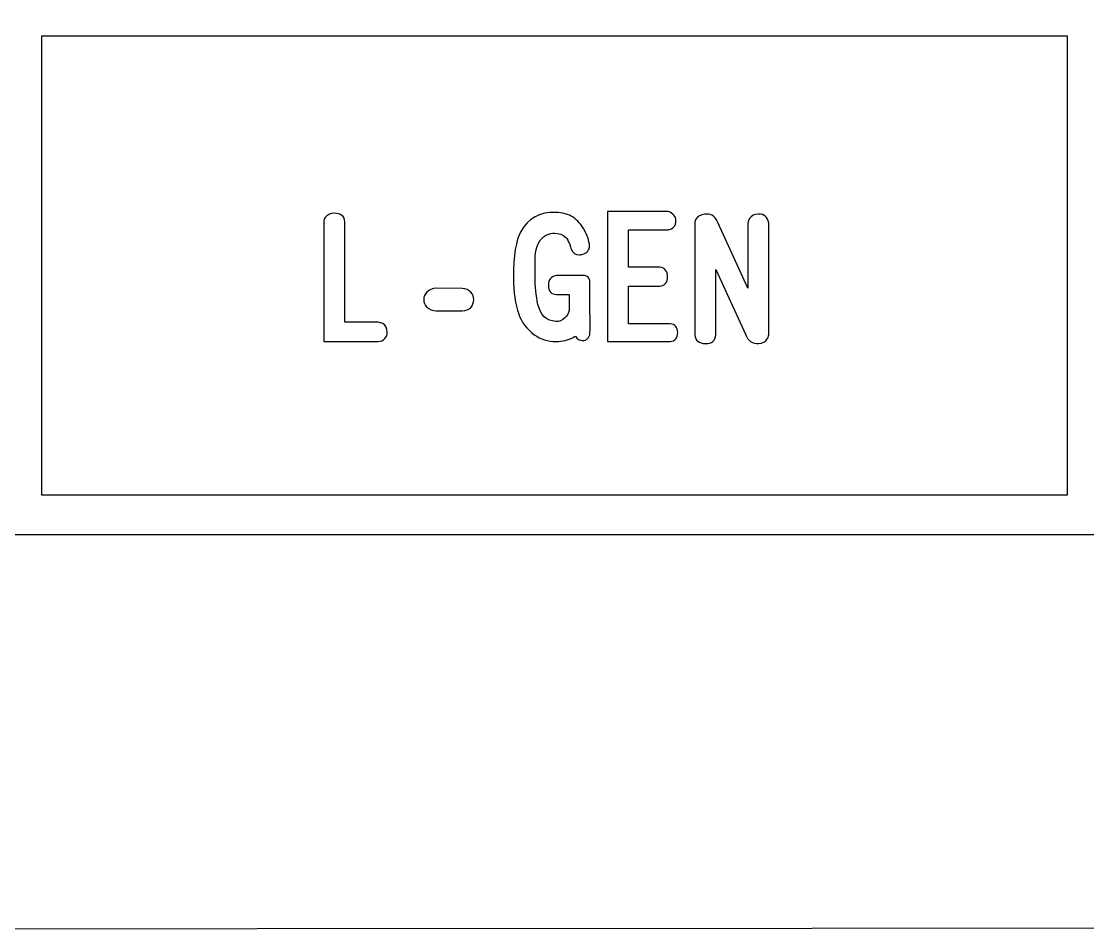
# Model space of a CAD drawing. Extents: x -224 to 225, y -79 to 79.
# Drawn here: x 127.49 to 152.49, y -78.63 to -57.31 of the extents above; entities that cross this region are included whole.
import ezdxf

# ---------------------------------------------------------------- set-up
doc = ezdxf.new("R2010")
doc.units = 0
doc.header["$MEASUREMENT"] = 0
doc.layers.add('PLAN_1', color=7, linetype='CONTINUOUS')

msp = doc.modelspace()

# ---------------------------------------------------------------- linework, layer by layer
at = {"layer": 'PLAN_1', "color": 250}
for points, knots in [([(223.9759, 78.3773), (223.9759, 78.3773), (80.9759, 78.3773), (80.9759, 78.3773), (80.9759, 78.3773), (80.4251, 78.3773), (79.9759, 77.9273), (79.9759, 77.3758), (79.9759, 77.3758), (79.9759, 77.3758), (79.9758, 71.3342), (79.9758, 71.3342), (79.9758, 71.3342), (79.9758, 70.7827), (80.4251, 70.3325), (80.9759, 70.3325), (80.9759, 70.3325), (80.9759, 70.3325), (84.7471, 70.3329), (84.7471, 70.3329), (84.7471, 70.3329), (84.7471, 70.3329), (84.7471, 70.3312), (84.7471, 70.3312), (84.7471, 70.3312), (84.7774, 70.3321), (84.8074, 70.3317), (84.8374, 70.3317), (84.8374, 70.3317), (88.2125, 70.3329), (90.9501, 67.5933), (90.9501, 64.2164), (90.9501, 64.2164), (90.9499, 60.8399), (88.2127, 58.101), (84.8374, 58.101), (84.8374, 58.101), (84.8072, 58.1014), (84.7774, 58.1018), (84.7474, 58.1024), (84.7474, 58.1024), (84.7474, 58.1024), (84.7471, 58.1014), (84.7471, 58.1014), (84.7471, 58.1014), (84.7471, 58.1014), (80.9759, 58.1014), (80.9759, 58.1014), (80.9759, 58.1014), (80.4251, 58.1014), (79.9759, 57.6514), (79.9759, 57.0999), (79.9759, 57.0999), (79.9759, 57.0999), (79.9758, -57.5), (79.9758, -57.5), (79.9758, -57.5), (79.9758, -58.0516), (80.4251, -58.5014), (80.9759, -58.5014), (80.9759, -58.5014), (80.9759, -58.5014), (84.7471, -58.5013), (84.7471, -58.5013), (84.7471, -58.5013), (84.7471, -58.5013), (84.7471, -58.502), (84.7471, -58.502), (84.7471, -58.502), (84.7774, -58.5013), (84.8074, -58.5014), (84.8374, -58.5014), (84.8374, -58.5014), (88.2125, -58.5013), (90.9501, -61.2399), (90.9501, -64.6167), (90.9501, -64.6167), (90.9499, -67.9901), (88.2177, -70.7272), (84.8467, -70.7321), (84.8467, -70.7321), (84.8397, -70.7321), (84.8338, -70.732), (84.8269, -70.7319), (84.8269, -70.7319), (84.8002, -70.7315), (84.7739, -70.7314), (84.7474, -70.7309), (84.7474, -70.7309), (84.7474, -70.7309), (84.7471, -70.7314), (84.7471, -70.7314), (84.7471, -70.7314), (84.7471, -70.7314), (80.9759, -70.7314), (80.9759, -70.7314), (80.9759, -70.7314), (80.4251, -70.7314), (79.9759, -71.181), (79.9759, -71.7325), (79.9759, -71.7325), (79.9759, -71.7325), (79.9758, -77.6209), (79.9758, -77.6209), (79.9758, -77.6209), (79.9758, -77.9033), (80.0791, -78.1466), (80.2822, -78.3424), (80.2822, -78.3424), (80.4854, -78.5379), (80.7318, -78.6325), (81.0136, -78.6218), (81.0136, -78.6218), (81.0136, -78.6218), (224.0136, -78.5346), (224.0136, -78.5346), (224.0136, -78.5346), (224.5508, -78.5142), (224.9758, -78.0725), (224.9758, -77.5342), (224.9758, -77.5342), (224.9758, -77.5342), (224.9758, -71.7378), (224.9758, -71.7378), (224.9758, -71.7378), (224.9758, -71.1866), (224.5266, -70.7368), (223.9758, -70.7368), (223.9758, -70.7368), (223.9758, -70.7368), (220.4778, -70.7365), (220.4778, -70.7365), (220.4778, -70.7365), (220.4778, -70.7365), (220.4778, -70.735), (220.4778, -70.735), (220.4778, -70.735), (220.4481, -70.7357), (220.4179, -70.7368), (220.3879, -70.7368), (220.3879, -70.7368), (217.0127, -70.7365), (214.2753, -67.9983), (214.2753, -64.6215), (214.2753, -64.6215), (214.2753, -61.2481), (217.0057, -58.5128), (220.3752, -58.506), (220.3752, -58.506), (220.381, -58.5058), (220.3857, -58.506), (220.3914, -58.5058), (220.3914, -58.5058), (220.4203, -58.5054), (220.4492, -58.5066), (220.4779, -58.5072), (220.4779, -58.5072), (220.4779, -58.5072), (220.4778, -58.505), (220.4778, -58.505), (220.4778, -58.505), (220.4778, -58.505), (223.9759, -58.505), (223.9759, -58.505), (223.9759, -58.505), (224.5267, -58.505), (224.9758, -58.0556), (224.9758, -57.5041), (224.9758, -57.5041), (224.9758, -57.5041), (224.9758, 57.096), (224.9758, 57.096), (224.9758, 57.096), (224.9758, 57.6478), (224.5266, 58.0971), (223.9758, 58.0971), (223.9758, 58.0971), (223.9758, 58.0971), (220.4778, 58.0973), (220.4778, 58.0973), (220.4778, 58.0973), (220.4778, 58.0973), (220.4778, 58.099), (220.4778, 58.099), (220.4778, 58.099), (220.4481, 58.0981), (220.4179, 58.0971), (220.3879, 58.0971), (220.3879, 58.0971), (217.0127, 58.0973), (214.2753, 60.8356), (214.2753, 64.2126), (214.2753, 64.2126), (214.2753, 67.5856), (217.0053, 70.3207), (220.3743, 70.3279), (220.3743, 70.3279), (220.3808, 70.3282), (220.386, 70.3279), (220.3923, 70.328), (220.3923, 70.328), (220.4209, 70.3288), (220.4495, 70.3274), (220.4779, 70.3268), (220.4779, 70.3268), (220.4779, 70.3268), (220.4778, 70.3291), (220.4778, 70.3291), (220.4778, 70.3291), (220.4778, 70.3291), (223.9759, 70.3291), (223.9759, 70.3291), (223.9759, 70.3291), (224.5267, 70.3291), (224.9758, 70.7785), (224.9758, 71.3299), (224.9758, 71.3299), (224.9758, 71.3299), (224.9758, 77.3759), (224.9758, 77.3759), (224.9758, 77.3759), (224.9758, 77.9276), (224.5265, 78.377), (223.9759, 78.3773)], [0, 0, 0, 0, 0.0175439, 0.0175439, 0.0175439, 0.0175439, 0.0350877, 0.0350877, 0.0350877, 0.0350877, 0.0526316, 0.0526316, 0.0526316, 0.0526316, 0.0701754, 0.0701754, 0.0701754, 0.0701754, 0.0877193, 0.0877193, 0.0877193, 0.0877193, 0.1052632, 0.1052632, 0.1052632, 0.1052632, 0.122807, 0.122807, 0.122807, 0.122807, 0.1403509, 0.1403509, 0.1403509, 0.1403509, 0.1578947, 0.1578947, 0.1578947, 0.1578947, 0.1754386, 0.1754386, 0.1754386, 0.1754386, 0.1929825, 0.1929825, 0.1929825, 0.1929825, 0.2105263, 0.2105263, 0.2105263, 0.2105263, 0.2280702, 0.2280702, 0.2280702, 0.2280702, 0.245614, 0.245614, 0.245614, 0.245614, 0.2631579, 0.2631579, 0.2631579, 0.2631579, 0.2807018, 0.2807018, 0.2807018, 0.2807018, 0.2982456, 0.2982456, 0.2982456, 0.2982456, 0.3157895, 0.3157895, 0.3157895, 0.3157895, 0.3333333, 0.3333333, 0.3333333, 0.3333333, 0.3508772, 0.3508772, 0.3508772, 0.3508772, 0.3684211, 0.3684211, 0.3684211, 0.3684211, 0.3859649, 0.3859649, 0.3859649, 0.3859649, 0.4035088, 0.4035088, 0.4035088, 0.4035088, 0.4210526, 0.4210526, 0.4210526, 0.4210526, 0.4385965, 0.4385965, 0.4385965, 0.4385965, 0.4561404, 0.4561404, 0.4561404, 0.4561404, 0.4736842, 0.4736842, 0.4736842, 0.4736842, 0.4912281, 0.4912281, 0.4912281, 0.4912281, 0.5087719, 0.5087719, 0.5087719, 0.5087719, 0.5263158, 0.5263158, 0.5263158, 0.5263158, 0.5438596, 0.5438596, 0.5438596, 0.5438596, 0.5614035, 0.5614035, 0.5614035, 0.5614035, 0.5789474, 0.5789474, 0.5789474, 0.5789474, 0.5964912, 0.5964912, 0.5964912, 0.5964912, 0.6140351, 0.6140351, 0.6140351, 0.6140351, 0.6315789, 0.6315789, 0.6315789, 0.6315789, 0.6491228, 0.6491228, 0.6491228, 0.6491228, 0.6666667, 0.6666667, 0.6666667, 0.6666667, 0.6842105, 0.6842105, 0.6842105, 0.6842105, 0.7017544, 0.7017544, 0.7017544, 0.7017544, 0.7192982, 0.7192982, 0.7192982, 0.7192982, 0.7368421, 0.7368421, 0.7368421, 0.7368421, 0.754386, 0.754386, 0.754386, 0.754386, 0.7719298, 0.7719298, 0.7719298, 0.7719298, 0.7894737, 0.7894737, 0.7894737, 0.7894737, 0.8070175, 0.8070175, 0.8070175, 0.8070175, 0.8245614, 0.8245614, 0.8245614, 0.8245614, 0.8421053, 0.8421053, 0.8421053, 0.8421053, 0.8596491, 0.8596491, 0.8596491, 0.8596491, 0.877193, 0.877193, 0.877193, 0.877193, 0.8947368, 0.8947368, 0.8947368, 0.8947368, 0.9122807, 0.9122807, 0.9122807, 0.9122807, 0.9298246, 0.9298246, 0.9298246, 0.9298246, 0.9473684, 0.9473684, 0.9473684, 0.9473684, 0.9649123, 0.9649123, 0.9649123, 0.9649123, 1, 1, 1, 1]), ([(101.9357, 69.1187), (101.9357, 69.1187), (203.0161, 69.1187), (203.0161, 69.1187), (203.0161, 69.1187), (203.0161, 69.1187), (203.0161, -69.3472), (203.0161, -69.3472), (203.0161, -69.3472), (203.0161, -69.3472), (101.9357, -69.3472), (101.9357, -69.3472), (101.9357, -69.3472), (101.9357, -69.3472), (101.9357, 69.1187), (101.9357, 69.1187)], [0, 0, 0, 0, 0.2, 0.2, 0.2, 0.2, 0.4, 0.4, 0.4, 0.4, 0.6, 0.6, 0.6, 0.6, 1, 1, 1, 1]), ([(127.9581, -57.6593), (127.9581, -57.6593), (152.0173, -57.6593), (152.0173, -57.6593), (152.0173, -57.6593), (152.0173, -57.6593), (152.0173, -68.4135), (152.0173, -68.4135), (152.0173, -68.4135), (152.0173, -68.4135), (127.9581, -68.4135), (127.9581, -68.4135), (127.9581, -68.4135), (127.9581, -68.4135), (127.9581, -57.6593), (127.9581, -57.6593)], [0, 0, 0, 0, 0.2, 0.2, 0.2, 0.2, 0.4, 0.4, 0.4, 0.4, 0.6, 0.6, 0.6, 0.6, 1, 1, 1, 1])]:
    msp.add_open_spline(points, degree=3, knots=knots, dxfattribs=at)
at = {"layer": 'PLAN_1', "color": 7}
for points, knots in [([(134.5778, -64.8225), (134.5778, -64.8225), (134.5778, -62.018), (134.5778, -62.018), (134.5778, -62.018), (134.583, -61.9783), (134.5937, -61.9442), (134.6115, -61.9156), (134.6115, -61.9156), (134.6522, -61.8475), (134.7221, -61.8132), (134.82, -61.8132), (134.82, -61.8132), (134.9828, -61.8118), (135.0672, -61.88), (135.0749, -62.018), (135.0749, -62.018), (135.0749, -62.018), (135.0751, -64.37), (135.0751, -64.37), (135.0751, -64.37), (135.0751, -64.37), (135.8538, -64.37), (135.8538, -64.37), (135.8538, -64.37), (135.8944, -64.3749), (135.9299, -64.3851), (135.9597, -64.4018), (135.9597, -64.4018), (136.0304, -64.4411), (136.0665, -64.5072), (136.0678, -64.5987), (136.0678, -64.5987), (136.0704, -64.661), (136.0506, -64.7125), (136.0087, -64.7527), (136.0087, -64.7527), (135.9675, -64.7932), (135.9159, -64.8162), (135.8536, -64.8225), (135.8536, -64.8225), (135.8536, -64.8225), (134.5778, -64.8225), (134.5778, -64.8225)], [0, 0, 0, 0, 0.0833333, 0.0833333, 0.0833333, 0.0833333, 0.1666667, 0.1666667, 0.1666667, 0.1666667, 0.25, 0.25, 0.25, 0.25, 0.3333333, 0.3333333, 0.3333333, 0.3333333, 0.4166667, 0.4166667, 0.4166667, 0.4166667, 0.5, 0.5, 0.5, 0.5, 0.5833333, 0.5833333, 0.5833333, 0.5833333, 0.6666667, 0.6666667, 0.6666667, 0.6666667, 0.75, 0.75, 0.75, 0.75, 0.8333333, 0.8333333, 0.8333333, 0.8333333, 1, 1, 1, 1]), ([(140.425, -64.724), (140.3093, -64.7883), (140.175, -64.8206), (140.0225, -64.8206), (140.0225, -64.8206), (139.8306, -64.8205), (139.6608, -64.7673), (139.5146, -64.6604), (139.5146, -64.6604), (139.3391, -64.5314), (139.2177, -64.3706), (139.1491, -64.1779), (139.1491, -64.1779), (139.0671, -63.9459), (139.0264, -63.663), (139.0264, -63.3293), (139.0264, -63.3293), (139.0266, -62.8042), (139.0836, -62.4413), (139.198, -62.2417), (139.198, -62.2417), (139.3742, -61.9302), (139.6449, -61.7802), (140.0098, -61.7929), (140.0098, -61.7929), (140.1763, -61.7979), (140.3136, -61.8354), (140.423, -61.9067), (140.423, -61.9067), (140.526, -61.9733), (140.6175, -62.0796), (140.6969, -62.2244), (140.6969, -62.2244), (140.727, -62.2791), (140.7446, -62.3155), (140.751, -62.3325), (140.751, -62.3325), (140.7657, -62.3821), (140.7809, -62.4323), (140.7955, -62.4819), (140.7955, -62.4819), (140.8058, -62.5117), (140.8107, -62.5424), (140.8107, -62.5748), (140.8107, -62.5748), (140.8107, -62.6765), (140.758, -62.7426), (140.6524, -62.7724), (140.6524, -62.7724), (140.6226, -62.7807), (140.5946, -62.7851), (140.5685, -62.7851), (140.5685, -62.7851), (140.4777, -62.785), (140.4147, -62.7426), (140.3785, -62.6567), (140.3785, -62.6567), (140.3773, -62.653), (140.3677, -62.6192), (140.3505, -62.5545), (140.3505, -62.5545), (140.3494, -62.5466), (140.3314, -62.5105), (140.2965, -62.445), (140.2965, -62.445), (140.2406, -62.3396), (140.1407, -62.2848), (139.9964, -62.2811), (139.9964, -62.2811), (139.9348, -62.2798), (139.8706, -62.2938), (139.8051, -62.3217), (139.8051, -62.3217), (139.7326, -62.3541), (139.6722, -62.4126), (139.6226, -62.4978), (139.6226, -62.4978), (139.5725, -62.5829), (139.5432, -62.7026), (139.533, -62.8563), (139.533, -62.8563), (139.5318, -62.8863), (139.5311, -63.0363), (139.5311, -63.307), (139.5311, -63.307), (139.5312, -63.5251), (139.554, -63.7406), (139.5998, -63.9529), (139.5998, -63.9529), (139.6544, -64.2041), (139.7955, -64.3362), (140.0225, -64.3495), (140.0225, -64.3495), (140.0969, -64.3547), (140.1655, -64.3268), (140.2291, -64.2657), (140.2291, -64.2657), (140.2864, -64.2121), (140.32, -64.1545), (140.3314, -64.0928), (140.3314, -64.0928), (140.3314, -64.0928), (140.3315, -63.7163), (140.3315, -63.7163), (140.3315, -63.7163), (140.3315, -63.7163), (140.0372, -63.7163), (140.0372, -63.7163), (140.0372, -63.7163), (139.9082, -63.7138), (139.8439, -63.6434), (139.8439, -63.5041), (139.8439, -63.5041), (139.8439, -63.3661), (139.9087, -63.2893), (140.0377, -63.2734), (140.0377, -63.2734), (140.0377, -63.2734), (140.695, -63.2733), (140.695, -63.2733), (140.695, -63.2733), (140.7212, -63.2747), (140.7478, -63.288), (140.7751, -63.3141), (140.7751, -63.3141), (140.8052, -63.3451), (140.8196, -63.382), (140.8196, -63.4241), (140.8196, -63.4241), (140.8196, -63.4241), (140.8197, -64.197), (140.8197, -64.197), (140.8197, -64.197), (140.821, -64.1994), (140.8209, -64.3446), (140.8196, -64.6324), (140.8196, -64.6324), (140.8173, -64.6801), (140.7986, -64.7189), (140.765, -64.75), (140.765, -64.75), (140.7308, -64.7812), (140.6912, -64.7964), (140.6467, -64.7964), (140.6467, -64.7964), (140.5793, -64.7963), (140.5228, -64.7621), (140.477, -64.6941), (140.477, -64.6941), (140.472, -64.6979), (140.4547, -64.7074), (140.425, -64.724)], [0, 0, 0, 0, 0.025641, 0.025641, 0.025641, 0.025641, 0.0512821, 0.0512821, 0.0512821, 0.0512821, 0.0769231, 0.0769231, 0.0769231, 0.0769231, 0.1025641, 0.1025641, 0.1025641, 0.1025641, 0.1282051, 0.1282051, 0.1282051, 0.1282051, 0.1538462, 0.1538462, 0.1538462, 0.1538462, 0.1794872, 0.1794872, 0.1794872, 0.1794872, 0.2051282, 0.2051282, 0.2051282, 0.2051282, 0.2307692, 0.2307692, 0.2307692, 0.2307692, 0.2564103, 0.2564103, 0.2564103, 0.2564103, 0.2820513, 0.2820513, 0.2820513, 0.2820513, 0.3076923, 0.3076923, 0.3076923, 0.3076923, 0.3333333, 0.3333333, 0.3333333, 0.3333333, 0.3589744, 0.3589744, 0.3589744, 0.3589744, 0.3846154, 0.3846154, 0.3846154, 0.3846154, 0.4102564, 0.4102564, 0.4102564, 0.4102564, 0.4358974, 0.4358974, 0.4358974, 0.4358974, 0.4615385, 0.4615385, 0.4615385, 0.4615385, 0.4871795, 0.4871795, 0.4871795, 0.4871795, 0.5128205, 0.5128205, 0.5128205, 0.5128205, 0.5384615, 0.5384615, 0.5384615, 0.5384615, 0.5641026, 0.5641026, 0.5641026, 0.5641026, 0.5897436, 0.5897436, 0.5897436, 0.5897436, 0.6153846, 0.6153846, 0.6153846, 0.6153846, 0.6410256, 0.6410256, 0.6410256, 0.6410256, 0.6666667, 0.6666667, 0.6666667, 0.6666667, 0.6923077, 0.6923077, 0.6923077, 0.6923077, 0.7179487, 0.7179487, 0.7179487, 0.7179487, 0.7435897, 0.7435897, 0.7435897, 0.7435897, 0.7692308, 0.7692308, 0.7692308, 0.7692308, 0.7948718, 0.7948718, 0.7948718, 0.7948718, 0.8205128, 0.8205128, 0.8205128, 0.8205128, 0.8461538, 0.8461538, 0.8461538, 0.8461538, 0.8717949, 0.8717949, 0.8717949, 0.8717949, 0.8974359, 0.8974359, 0.8974359, 0.8974359, 0.9230769, 0.9230769, 0.9230769, 0.9230769, 0.9487179, 0.9487179, 0.9487179, 0.9487179, 1, 1, 1, 1]), ([(141.229, -64.8225), (141.229, -64.8225), (141.229, -61.7699), (141.229, -61.7699), (141.229, -61.7699), (141.229, -61.7699), (142.6556, -61.7699), (142.6556, -61.7699), (142.6556, -61.7699), (142.7739, -61.8144), (142.8322, -61.8869), (142.8322, -61.9861), (142.8322, -61.9861), (142.8322, -62.1125), (142.7737, -62.1838), (142.6555, -62.1984), (142.6555, -62.1984), (142.6555, -62.1984), (141.7261, -62.1984), (141.7261, -62.1984), (141.7261, -62.1984), (141.7261, -62.1984), (141.7261, -63.0738), (141.7261, -63.0738), (141.7261, -63.0738), (141.7261, -63.0738), (142.4585, -63.0738), (142.4585, -63.0738), (142.4585, -63.0738), (142.5786, -63.0909), (142.639, -63.1691), (142.639, -63.3084), (142.639, -63.3084), (142.6391, -63.4361), (142.5786, -63.5074), (142.4584, -63.5207), (142.4584, -63.5207), (142.4584, -63.5207), (141.7261, -63.5207), (141.7261, -63.5207), (141.7261, -63.5207), (141.7261, -63.5207), (141.7261, -64.4056), (141.7261, -64.4056), (141.7261, -64.4056), (141.7261, -64.4056), (142.6983, -64.4056), (142.6983, -64.4056), (142.6983, -64.4056), (142.8163, -64.417), (142.8754, -64.4856), (142.8754, -64.6121), (142.8754, -64.6121), (142.8755, -64.7399), (142.8163, -64.8098), (142.6987, -64.8225), (142.6987, -64.8225), (142.6987, -64.8225), (141.229, -64.8225), (141.229, -64.8225)], [0, 0, 0, 0, 0.0625, 0.0625, 0.0625, 0.0625, 0.125, 0.125, 0.125, 0.125, 0.1875, 0.1875, 0.1875, 0.1875, 0.25, 0.25, 0.25, 0.25, 0.3125, 0.3125, 0.3125, 0.3125, 0.375, 0.375, 0.375, 0.375, 0.4375, 0.4375, 0.4375, 0.4375, 0.5, 0.5, 0.5, 0.5, 0.5625, 0.5625, 0.5625, 0.5625, 0.625, 0.625, 0.625, 0.625, 0.6875, 0.6875, 0.6875, 0.6875, 0.75, 0.75, 0.75, 0.75, 0.8125, 0.8125, 0.8125, 0.8125, 0.875, 0.875, 0.875, 0.875, 1, 1, 1, 1]), ([(144.4659, -64.6516), (144.4659, -64.6516), (143.7661, -63.1336), (143.7661, -63.1336), (143.7661, -63.1336), (143.7661, -63.1336), (143.7661, -64.6623), (143.7661, -64.6623), (143.7661, -64.6623), (143.7623, -64.8035), (143.6815, -64.8727), (143.5238, -64.8689), (143.5238, -64.8689), (143.3714, -64.8652), (143.2892, -64.7964), (143.2778, -64.6617), (143.2778, -64.6617), (143.2778, -64.6617), (143.2779, -62.0406), (143.2779, -62.0406), (143.2779, -62.0406), (143.2805, -62.0059), (143.2892, -61.9753), (143.3039, -61.9492), (143.3039, -61.9492), (143.3428, -61.8868), (143.4107, -61.8494), (143.5086, -61.8373), (143.5086, -61.8373), (143.524, -61.8348), (143.5378, -61.8336), (143.5518, -61.8336), (143.5518, -61.8336), (143.6809, -61.8335), (143.7686, -61.9002), (143.8162, -62.0332), (143.8162, -62.0332), (143.8162, -62.0332), (144.5239, -63.5716), (144.5239, -63.5716), (144.5239, -63.5716), (144.5239, -63.5716), (144.5239, -62.044), (144.5239, -62.044), (144.5239, -62.044), (144.5302, -62.0046), (144.5415, -61.9696), (144.5593, -61.9398), (144.5593, -61.9398), (144.6027, -61.8704), (144.6725, -61.8348), (144.7698, -61.8336), (144.7698, -61.8336), (144.9079, -61.8322), (144.9878, -61.9023), (145.01, -62.044), (145.01, -62.044), (145.01, -62.044), (145.0101, -64.6623), (145.0101, -64.6623), (145.0101, -64.6623), (145.0051, -64.7004), (144.9941, -64.7335), (144.9763, -64.7608), (144.9763, -64.7608), (144.9358, -64.8295), (144.8689, -64.8652), (144.7774, -64.8689), (144.7774, -64.8689), (144.6243, -64.8779), (144.5206, -64.8054), (144.4659, -64.6516)], [0, 0, 0, 0, 0.0526316, 0.0526316, 0.0526316, 0.0526316, 0.1052632, 0.1052632, 0.1052632, 0.1052632, 0.1578947, 0.1578947, 0.1578947, 0.1578947, 0.2105263, 0.2105263, 0.2105263, 0.2105263, 0.2631579, 0.2631579, 0.2631579, 0.2631579, 0.3157895, 0.3157895, 0.3157895, 0.3157895, 0.3684211, 0.3684211, 0.3684211, 0.3684211, 0.4210526, 0.4210526, 0.4210526, 0.4210526, 0.4736842, 0.4736842, 0.4736842, 0.4736842, 0.5263158, 0.5263158, 0.5263158, 0.5263158, 0.5789474, 0.5789474, 0.5789474, 0.5789474, 0.6315789, 0.6315789, 0.6315789, 0.6315789, 0.6842105, 0.6842105, 0.6842105, 0.6842105, 0.7368421, 0.7368421, 0.7368421, 0.7368421, 0.7894737, 0.7894737, 0.7894737, 0.7894737, 0.8421053, 0.8421053, 0.8421053, 0.8421053, 0.8947368, 0.8947368, 0.8947368, 0.8947368, 1, 1, 1, 1]), ([(137.2166, -64.0978), (137.1269, -64.0965), (137.0544, -64.0687), (136.9985, -64.0139), (136.9985, -64.0139), (136.9477, -63.963), (136.9222, -63.9027), (136.9222, -63.8335), (136.9222, -63.8335), (136.9223, -63.7665), (136.9464, -63.7095), (136.9947, -63.6618), (136.9947, -63.6618), (137.047, -63.6084), (137.1212, -63.5778), (137.2165, -63.5689), (137.2165, -63.5689), (137.2165, -63.5689), (137.8256, -63.5746), (137.8256, -63.5746), (137.8256, -63.5746), (137.9114, -63.5824), (137.9787, -63.6128), (138.0283, -63.6662), (138.0283, -63.6662), (138.0723, -63.7144), (138.0938, -63.7724), (138.0938, -63.841), (138.0938, -63.841), (138.0939, -63.9103), (138.0709, -63.9701), (138.0251, -64.0197), (138.0251, -64.0197), (137.9745, -64.073), (137.9075, -64.0991), (137.8255, -64.0978), (137.8255, -64.0978), (137.8255, -64.0978), (137.2166, -64.0978), (137.2166, -64.0978)], [0, 0, 0, 0, 0.0909091, 0.0909091, 0.0909091, 0.0909091, 0.1818182, 0.1818182, 0.1818182, 0.1818182, 0.2727273, 0.2727273, 0.2727273, 0.2727273, 0.3636364, 0.3636364, 0.3636364, 0.3636364, 0.4545455, 0.4545455, 0.4545455, 0.4545455, 0.5454545, 0.5454545, 0.5454545, 0.5454545, 0.6363636, 0.6363636, 0.6363636, 0.6363636, 0.7272727, 0.7272727, 0.7272727, 0.7272727, 0.8181818, 0.8181818, 0.8181818, 0.8181818, 1, 1, 1, 1])]:
    msp.add_open_spline(points, degree=3, knots=knots, dxfattribs=at)

doc.saveas('drawing.dxf')
